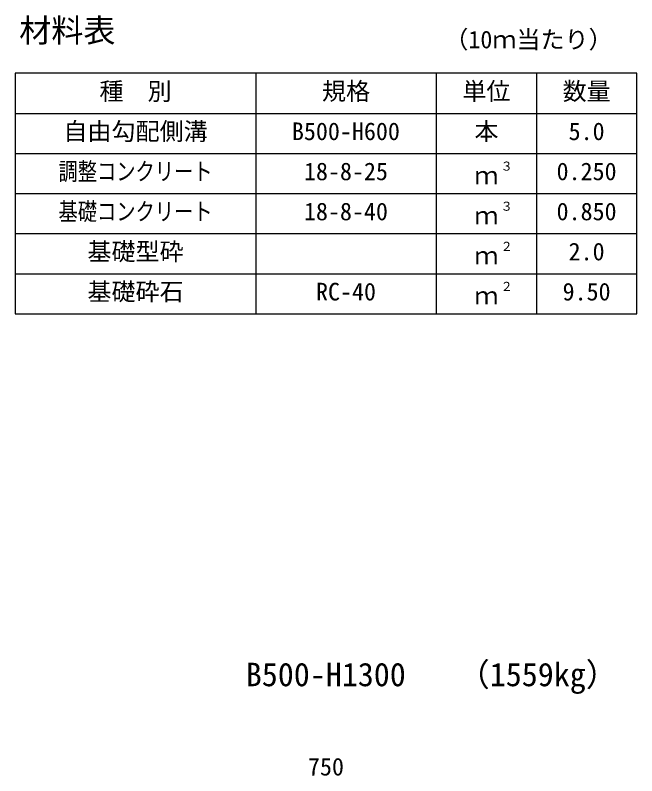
# Model space of a CAD drawing. Units: millimetres, scale not verified. Extents: x -16800 to 16800, y -5940 to 5940.
# Drawn here: x 5425 to 6975, y 28 to 1925 of the extents above; entities that cross this region are included whole.
import ezdxf
from ezdxf.enums import TextEntityAlignment as Align

# ---------------------------------------------------------------- set-up
doc = ezdxf.new("R2010")
doc.units = ezdxf.units.MM
doc.header["$LTSCALE"] = 20
for name, color, linetype, lineweight in [('0-0_DIM', 7, 'Continuous', 25), ('0-3_HYO', 3, 'Continuous', 25), ('0-4_HYO2', 4, 'Continuous', 25), ('0-6_TXT', 7, 'Continuous', 25)]:
    doc.layers.add(name, color=color, linetype=linetype, lineweight=lineweight)
doc.styles.add('ＭＳ ゴシック', font='')
doc.styles.get('ＭＳ ゴシック').set_extended_font_data('MS Gothic')

msp = doc.modelspace()

# ---------------------------------------------------------------- linework, layer by layer
at = {"layer": '0-3_HYO'}
for p, q in [((6025, 1780.2), (6025, 1180.2)), ((6475, 1780.2), (6475, 1180.2)), ((6725, 1780.2), (6725, 1180.2)), ((5425, 1680.2), (6975, 1680.2))]:
    msp.add_line(p, q, dxfattribs=at)
msp.add_lwpolyline([(5425, 1180.2), (6975, 1180.2), (6975, 1780.2), (5425, 1780.2)], close=True, dxfattribs=at)
at = {"layer": '0-4_HYO2'}
for p, q in [((5425, 1580.2), (6975, 1580.2)), ((5425, 1480.2), (6975, 1480.2)), ((5425, 1380.2), (6975, 1380.2)), ((5425, 1280.2), (6975, 1280.2))]:
    msp.add_line(p, q, dxfattribs=at)

# ---------------------------------------------------------------- texts
at = {"layer": '0-0_DIM', "style": 'ＭＳ ゴシック'}
msp.add_text('750', height=43.99, dxfattribs=at).set_placement((6155, 15.08), align=Align.BOTTOM_LEFT)
at = {"layer": '0-6_TXT', "style": 'ＭＳ ゴシック'}
for s, height, p in [('材料表', 58.65, (5435, 1840.2)), ('（10ｍ当たり）', 43.99, (6495, 1829.2)), ('種\u3000別', 43.99, (5635, 1700.2)), ('規格', 43.99, (6190, 1700.2)), ('単位', 43.99, (6540, 1700.2)), ('数量', 43.99, (6790, 1700.2)), ('自由勾配側溝', 43.99, (5545, 1600.2)), ('B500-H600', 43.99, (6115, 1600.2)), ('本', 43.99, (6570, 1600.2)), ('5.0', 43.99, (6805, 1600.2)), ('18-8-25', 43.99, (6145, 1500.2)), ('３', 21.99, (6635.54, 1530.57)), ('0.250', 43.99, (6775, 1500.2)), ('ｍ', 43.99, (6570, 1490.2)), ('18-8-40', 43.99, (6145, 1400.2)), ('３', 21.99, (6635.54, 1430.57)), ('0.850', 43.99, (6775, 1400.2)), ('ｍ', 43.99, (6570, 1390.2)), ('基礎型砕', 43.99, (5605, 1300.2)), ('２', 21.99, (6635.54, 1330.57)), ('2.0', 43.99, (6805, 1300.2)), ('ｍ', 43.99, (6570, 1290.2)), ('基礎砕石', 43.99, (5605, 1200.2)), ('RC-40', 43.99, (6175, 1200.2)), ('２', 21.99, (6635.54, 1230.57)), ('9.50', 43.99, (6790, 1200.2)), ('ｍ', 43.99, (6570, 1190.2)), ('B500-H1300', 58.65, (6000, 233.34)), ('（1559kg）', 58.65, (6528.37, 233.34))]:
    msp.add_text(s, height=height, dxfattribs=at).set_placement(p, align=Align.BOTTOM_LEFT)
at = {"layer": '0-6_TXT', "style": 'ＭＳ ゴシック', "width": 0.8}
for s, p in [('調整コンクリート', (5533, 1500.2)), ('基礎コンクリート', (5533, 1400.2))]:
    msp.add_text(s, height=43.99, dxfattribs=at).set_placement(p, align=Align.BOTTOM_LEFT)

doc.saveas('drawing.dxf')
